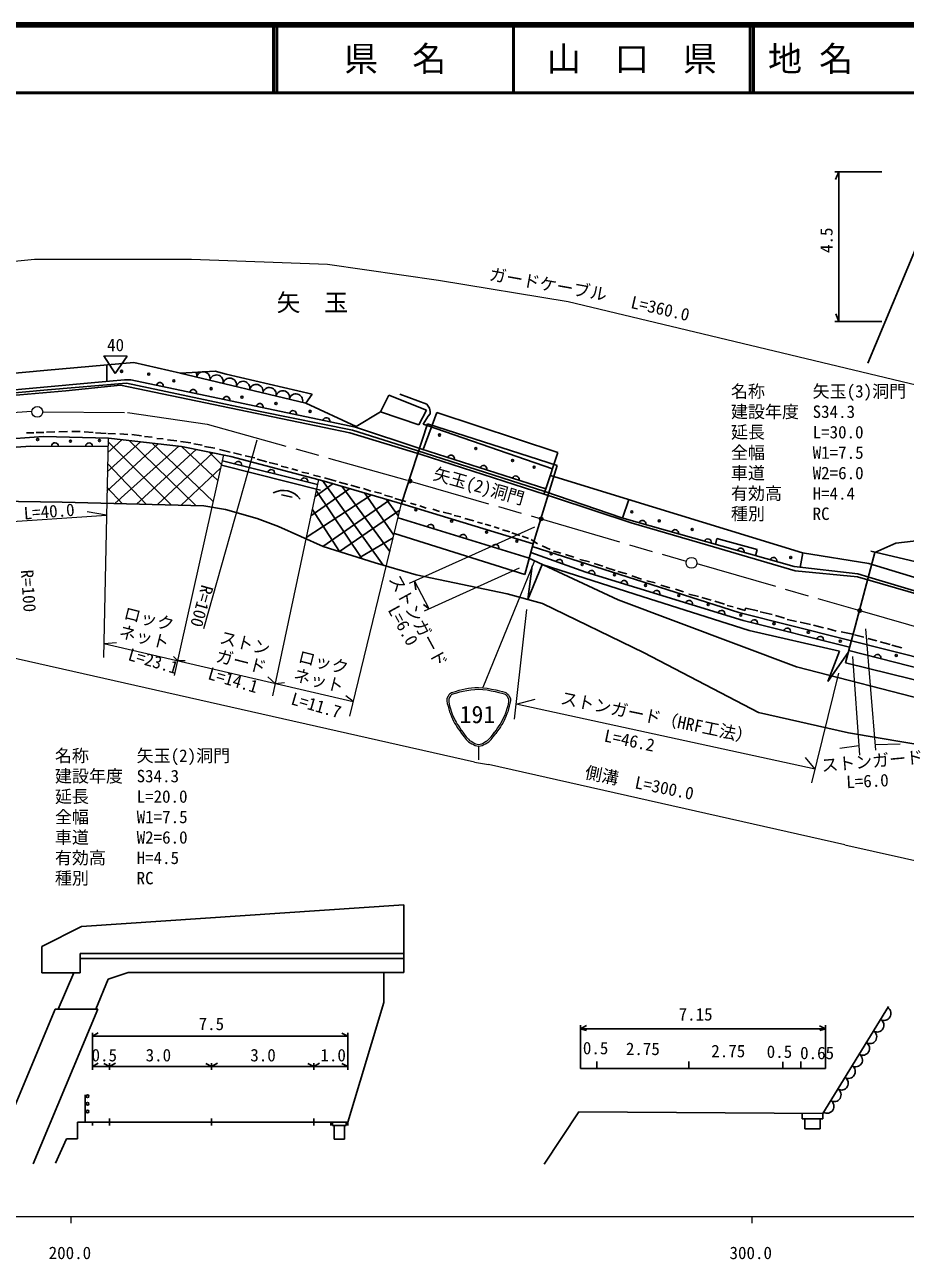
# Model space of a CAD drawing. Units: millimetres, scale not verified. Extents: x 40000 to 680000, y 20000 to 380000.
# Drawn here: x 261203 to 390549, y 198715 to 380000 of the extents above; entities that cross this region are included whole.
import ezdxf
from ezdxf.enums import TextEntityAlignment as Align

# ---------------------------------------------------------------- set-up
doc = ezdxf.new("R2010")
doc.units = ezdxf.units.MM
doc.header["$LTSCALE"] = 1000
doc.header["$PDMODE"] = 32
doc.header["$PDSIZE"] = 500
doc.linetypes.add('CHAIN', pattern=[18.5, 12, -1.5, 3.5, -1.5])
for name, color, linetype, lineweight in [('M-BGD', 7, 'Continuous', 25), ('M-BMK', 2, 'CHAIN', 13), ('M-BMK-HTXT', 7, 'Continuous', 13), ('M-BMK-SRVR', 3, 'Continuous', 13), ('M-STR-HTXT', 7, 'Continuous', 13), ('M-STR-STRC', 7, 'Continuous', 13), ('M-TTL', 2, 'Continuous', 140), ('M-TTL-BAND', 7, 'Continuous', 13), ('M-TTL-LINE', 7, 'Continuous', 50), ('M-TTL-TXT', 7, 'Continuous', 50)]:
    doc.layers.add(name, color=color, linetype=linetype, lineweight=lineweight)
doc.layers.add('M-OTRS', color=6, linetype='Continuous')
doc.styles.add('ＭＳ ゴシック', font='')
doc.styles.get('ＭＳ ゴシック').set_extended_font_data('MS Gothic')

msp = doc.modelspace()

# ---------------------------------------------------------------- linework, layer by layer
at = {"layer": 'M-BGD'}
for p, q in [((380215, 358382), (387077, 358382)), ((380297, 357272), (380773, 358382)), ((380773, 358382), (380773, 336415)), ((394551, 353007), (385052, 330301)), ((380365, 337534), (380773, 336415)), ((380215, 336415), (387077, 336415)), ((277248, 330421), (264567, 329264)), ((272829, 331387), (274472, 328772)), ((276277, 331352), (272829, 331387)), ((273268, 330058), (273268, 327611)), ((274472, 328772), (276277, 331352)), ((284097, 328825), (277248, 330421)), ((264567, 329264), (228887, 326071)), ((302493, 324451), (284032, 328839)), ((289187, 329126), (284097, 328825)), ((290807, 328709), (289187, 329126)), ((303418, 325724), (290807, 328709)), ((244020, 324984), (261305, 326511)), ((264550, 326373), (246872, 324800)), ((261305, 326511), (273638, 327645)), ((276166, 327368), (264550, 326373)), ((267260, 326259), (275266, 327046)), ((273638, 327645), (275859, 327876)), ((275266, 327046), (293893, 323182)), ((275859, 327876), (276788, 327850)), ((295811, 323227), (276166, 327368)), ((309784, 320908), (276788, 327850)), ((247106, 324454), (267260, 326259)), ((302493, 324451), (303418, 325724)), ((314675, 325608), (313449, 323132)), ((320206, 323399), (314675, 325608)), ((316318, 325747), (320252, 324266)), ((293893, 323182), (308957, 320081)), ((309371, 320450), (295811, 323227)), ((309874, 321015), (302493, 324451)), ((313449, 323132), (309874, 321015)), ((313449, 323132), (319072, 321247)), ((319072, 321247), (320206, 323399)), ((321722, 323065), (319741, 317609)), ((320252, 324266), (320668, 323711)), ((320761, 322878), (320483, 322531)), ((320668, 323711), (320784, 323202)), ((320784, 323202), (320761, 322878)), ((339498, 317186), (321722, 323065)), ((319410, 317715), (309784, 320908)), ((320373, 321385), (316556, 309675)), ((320483, 322531), (319743, 321328)), ((319743, 321328), (320296, 321150)), ((320296, 321150), (338708, 314788)), ((339394, 315277), (320373, 321385)), ((255766, 318962), (263957, 319517)), ((261487, 320069), (262528, 320093)), ((262910, 320139), (263998, 320127)), ((263957, 319517), (273537, 319286)), ((264391, 320185), (265617, 320197)), ((266207, 320197), (267503, 320255)), ((268140, 320266), (269331, 320266)), ((269944, 320231), (271263, 320139)), ((271622, 320069), (273172, 319965)), ((275478, 319067), (273396, 317179)), ((273427, 319954), (274561, 319942)), ((273537, 319286), (284227, 318082)), ((275174, 319907), (276331, 319815)), ((276944, 319803), (278344, 319607)), ((278818, 319537), (279929, 319433)), ((280635, 319260), (281537, 319167)), ((308957, 320081), (319439, 316911)), ((317585, 317858), (309371, 320450)), ((280784, 318470), (273279, 311485)), ((278196, 318761), (273339, 314363)), ((273429, 318783), (282694, 309476)), ((283835, 318127), (274430, 309697)), ((276563, 318945), (286318, 309380)), ((286371, 317645), (277646, 309611)), ((279940, 318565), (288888, 309965)), ((282185, 319028), (283527, 318889)), ((284082, 318774), (285610, 318589)), ((284227, 318082), (291493, 316601)), ((284245, 318080), (289585, 313065)), ((286026, 318450), (287276, 318241)), ((287600, 318079), (289150, 317825)), ((288308, 317251), (290114, 315419)), ((289798, 317617), (291371, 317223)), ((317585, 317858), (337606, 311463)), ((337736, 311838), (319410, 317715)), ((273363, 315549), (279062, 309573)), ((288859, 317138), (280698, 309529)), ((304222, 312462), (290238, 315973)), ((291493, 316601), (305191, 312992)), ((291857, 317154), (293037, 316853)), ((293569, 316714), (295027, 316390)), ((295328, 316228), (296763, 315789)), ((297110, 315719), (298382, 315418)), ((319439, 316911), (339154, 310548)), ((339498, 317186), (337736, 311838)), ((290002, 314921), (284198, 309436)), ((290088, 315306), (304631, 311658)), ((298868, 315164), (299886, 314933)), ((300419, 314771), (301321, 314539)), ((301923, 314308), (302918, 314100)), ((303612, 313868), (304653, 313614)), ((335874, 303782), (339394, 315277)), ((349751, 310334), (338413, 313805)), ((273292, 312090), (275562, 309666)), ((308977, 311887), (303244, 307895)), ((306502, 312609), (303838, 310668)), ((304945, 313057), (313863, 300632)), ((305191, 312992), (317085, 309521)), ((305255, 313452), (306944, 312966)), ((307384, 312850), (308679, 312480)), ((307808, 312228), (314837, 302632)), ((309119, 312364), (310415, 311994)), ((310947, 311878), (312058, 311508)), ((337736, 311838), (337477, 311089)), ((266702, 309903), (254577, 310042)), ((298902, 310979), (300486, 310620)), ((312151, 310961), (302557, 304685)), ((304037, 311600), (310721, 301595)), ((314795, 310189), (304995, 303400)), ((311092, 311270), (315421, 305025)), ((312590, 311392), (313608, 311161)), ((314071, 310906), (315228, 310606)), ((314299, 310334), (316105, 307827)), ((315575, 310444), (317171, 309981)), ((348889, 307580), (337606, 311463)), ((339154, 310548), (350284, 306869)), ((349952, 310272), (349019, 307544)), ((375436, 302466), (349751, 310334)), ((287527, 309347), (266702, 309903)), ((290720, 308792), (287527, 309347)), ((295348, 307496), (290720, 308792)), ((303448, 308845), (307446, 302628)), ((316337, 308777), (307457, 302624)), ((317085, 309521), (335874, 303782)), ((317889, 309726), (318699, 309518)), ((319254, 309356), (320180, 309032)), ((321151, 308847), (322123, 308523)), ((322655, 308407), (323882, 308130)), ((298495, 306293), (295348, 307496)), ((335139, 301726), (316044, 307580)), ((324298, 307945), (325270, 307713)), ((325872, 307482), (327191, 307158)), ((327723, 306950), (328463, 306764)), ((328857, 306649), (329667, 306394)), ((374221, 300420), (348889, 307580)), ((350284, 306869), (361529, 303583)), ((305067, 303377), (298495, 306293)), ((315327, 304640), (310316, 301723)), ((334670, 299293), (315534, 305285)), ((330153, 306279), (330916, 306001)), ((331402, 305839), (332466, 305515)), ((332767, 305399), (333947, 305006)), ((334294, 304890), (335220, 304566)), ((389165, 303866), (398281, 304931)), ((312703, 300971), (305067, 303377)), ((335874, 303782), (334670, 299293)), ((335590, 304427), (336539, 303756)), ((366106, 293708), (335765, 303379)), ((337210, 303456), (338367, 302946)), ((361529, 303583), (374395, 299811)), ((362661, 303688), (362855, 304543)), ((362855, 304543), (368802, 302946)), ((368802, 302946), (368531, 302028)), ((386064, 302478), (389165, 303866)), ((318719, 299212), (312703, 300971)), ((348375, 295525), (335139, 301726)), ((343627, 299609), (335528, 302478)), ((338876, 302715), (339964, 302414)), ((340658, 302229), (341861, 301836)), ((342763, 301489), (344175, 301118)), ((375480, 302453), (375117, 300321)), ((385201, 300893), (375436, 302466)), ((381760, 286280), (386064, 302478)), ((391941, 301170), (385508, 302697)), ((332093, 296436), (318719, 299212)), ((337216, 300753), (335127, 295606)), ((335127, 295606), (335751, 300527)), ((350800, 296369), (337216, 300753)), ((366720, 292528), (343627, 299609)), ((344846, 300864), (346119, 300471)), ((346581, 300285), (347947, 299846)), ((348317, 299707), (349659, 299383)), ((383552, 299389), (374221, 300420)), ((374395, 299811), (383535, 298932)), ((385172, 298880), (383552, 299389)), ((421298, 289879), (385201, 300893)), ((318445, 298337), (318644, 296998)), ((350399, 299082), (351788, 298596)), ((352598, 298342), (353801, 298041)), ((354657, 297717), (355976, 297300)), ((383535, 298932), (396562, 295137)), ((416762, 289375), (385172, 298880)), ((337276, 295001), (332093, 296436)), ((374568, 285714), (348375, 295525)), ((367599, 291047), (350800, 296369)), ((356809, 297115), (357966, 296745)), ((358753, 296398), (360187, 296028)), ((360650, 295912), (362015, 295519)), ((320592, 294233), (319772, 294850)), ((352178, 287782), (337276, 295001)), ((362594, 295357), (364005, 294894)), ((364375, 294732), (365278, 294501)), ((365833, 294316), (367036, 293968)), ((381656, 289774), (366106, 293708)), ((367036, 293968), (367059, 294339)), ((367059, 294339), (368887, 293922)), ((369235, 293783), (370970, 293390)), ((382371, 288580), (366720, 292528)), ((371479, 293251), (372821, 292835)), ((373215, 292661), (374568, 292383)), ((375089, 292256), (376639, 291944)), ((380881, 287993), (367599, 291047)), ((377067, 291805), (378537, 291458)), ((379115, 291331), (380388, 290937)), ((381105, 290845), (382852, 290509)), ((383107, 290428), (384449, 290081)), ((408775, 282925), (381656, 289774)), ((385039, 289850), (386369, 289526)), ((386832, 289364), (388336, 288970)), ((388591, 288878), (390048, 288484)), ((368977, 278989), (352178, 287782)), ((379169, 283550), (380881, 287993)), ((382163, 287795), (379169, 283550)), ((403168, 278309), (374568, 285714)), ((411054, 279107), (381760, 286280)), ((382213, 276027), (368977, 278989)), ((401927, 272649), (382213, 276027)), ((269551, 247601), (316895, 250751)), ((316895, 250751), (316895, 240845)), ((263709, 244656), (269551, 247601)), ((263709, 240794), (263709, 244656)), ((269348, 243639), (269348, 240794)), ((269348, 243639), (316895, 243639)), ((316895, 242877), (269348, 242877)), ((269348, 240794), (263709, 240794)), ((268433, 240794), (266140, 235460)), ((273462, 239829), (271642, 235460)), ((276409, 240845), (273462, 239829)), ((316895, 240845), (276409, 240845)), ((313949, 236426), (313949, 240845)), ((308666, 218868), (313949, 236426)), ((378419, 220108), (388091, 235842)), ((265690, 235460), (256191, 212754)), ((271939, 235460), (262439, 212754)), ((265690, 235460), (271939, 235460)), ((342848, 233074), (342848, 226734)), ((342848, 232574), (343700, 233050)), ((378821, 232574), (342848, 232574)), ((342848, 232574), (343713, 232288)), ((378821, 232574), (377961, 233015)), ((378821, 232574), (377994, 232328)), ((378821, 233074), (378821, 226734)), ((271166, 231976), (271166, 226526)), ((271166, 231476), (272018, 231951)), ((308666, 231476), (271166, 231476)), ((308666, 231476), (307806, 231916)), ((308666, 231976), (308666, 226526)), ((271166, 227026), (272018, 227502)), ((273666, 227026), (271166, 227026)), ((273666, 227026), (272806, 227467)), ((273666, 227526), (273666, 226526)), ((273666, 227026), (274518, 227502)), ((308666, 227026), (273666, 227026)), ((288666, 227026), (287806, 227467)), ((288666, 227526), (288666, 226526)), ((288666, 227026), (289518, 227502)), ((303666, 227026), (302806, 227467)), ((303666, 227526), (303666, 226526)), ((303666, 227026), (304518, 227502)), ((308666, 227026), (307806, 227467)), ((342848, 227734), (342848, 226734)), ((378821, 226734), (342848, 226734)), ((345220, 227775), (345220, 226734)), ((358745, 227752), (358745, 226734)), ((372570, 227689), (372570, 226734)), ((375179, 227776), (375179, 226734)), ((270099, 218868), (270099, 222868)), ((273666, 219368), (273666, 218368)), ((288666, 219368), (288666, 218368)), ((303666, 219368), (303666, 218368)), ((337509, 212703), (342599, 220385)), ((342599, 220385), (378419, 220108)), ((375419, 220131), (375419, 219358)), ((375419, 219358), (378419, 219358)), ((375794, 219358), (375794, 217858)), ((378044, 219358), (378044, 217858)), ((378419, 220108), (378419, 219358)), ((268981, 218868), (271166, 218868)), ((268981, 216411), (268981, 218868)), ((271166, 218868), (273666, 218868)), ((271166, 218868), (271166, 218368)), ((273666, 218868), (308666, 218868)), ((306166, 218868), (306166, 218368)), ((306416, 218868), (306416, 218368)), ((306416, 218368), (308416, 218368)), ((306666, 218368), (306666, 216368)), ((308166, 218368), (308166, 216368)), ((308416, 218868), (308416, 218368)), ((308666, 218868), (308666, 218368)), ((375794, 217858), (378044, 217858)), ((265730, 212855), (267356, 216411)), ((267356, 216411), (268981, 216411)), ((306666, 216368), (308166, 216368))]:
    msp.add_line(p, q, dxfattribs=at)
for points in [[(273415, 318085), (262060, 318132), (247945, 317113), (233142, 315596)], [(443060, 269367), (427645, 276678), (409064, 281259), (382249, 288119)]]:
    msp.add_lwpolyline(points, dxfattribs=at)
for centre, radius in [((275441, 329100), 150), ((279421, 328683), 150), ((283124, 327711), 150), ((288584, 326554), 150), ((293120, 325305), 150), ((298118, 324379), 150), ((303116, 323222), 150), ((263108, 319080), 150), ((272179, 318941), 150), ((322136, 319751), 150), ((267921, 318849), 150), ((327458, 317761), 150), ((332873, 316003), 150), ((336020, 315031), 150), ((318665, 308760), 150), ((350366, 308483), 150), ((323918, 307117), 150), ((354415, 307140), 150), ((329055, 305498), 150), ((359251, 305891), 150), ((333498, 304155), 150), ((338542, 302327), 150), ((373713, 301772), 150), ((343077, 300731), 150), ((347821, 299227), 150), ((352402, 297677), 150), ((357285, 296196), 150), ((361589, 294854), 150), ((366378, 293303), 150), ((371261, 292054), 150), ((376305, 290781), 150), ((381002, 289485), 150), ((389222, 287391), 150), ((270436, 222656), 200), ((270436, 221553), 200), ((270436, 220408), 200)]:
    msp.add_circle(centre, radius, dxfattribs=at)
for centre, radius, start, end in [((285479, 328495), 1000, 346.62996, 27.61553), ((287425, 328033), 1000, 346.62996, 166.62996), ((289371, 327570), 1000, 346.62996, 166.62996), ((281054, 326953), 500, 348.11944, 168.11944), ((285947, 325923), 500, 348.11944, 168.11944), ((291316, 327108), 1000, 346.62996, 166.62996), ((293262, 326645), 1000, 346.62996, 166.62996), ((295208, 326183), 1000, 346.62996, 166.62996), ((297154, 325720), 1000, 346.62996, 166.62996), ((290840, 324894), 500, 348.11944, 168.11944), ((299100, 325258), 1000, 346.62996, 166.62996), ((301045, 324795), 1000, 346.62996, 166.62996), ((295732, 323864), 500, 348.11944, 168.11944), ((300625, 322835), 500, 348.11944, 168.11944), ((305518, 321806), 500, 348.11944, 168.11944), ((265663, 318117), 500, 359.76614, 179.76614), ((270663, 318096), 500, 359.76614, 179.76614), ((292574, 315387), 500, 345.90221, 165.90221), ((323812, 316303), 500, 342.21859, 162.21859), ((297424, 314169), 500, 345.90221, 165.90221), ((328573, 314776), 500, 342.21859, 162.21859), ((333334, 313249), 500, 342.21859, 162.21859), ((302273, 312951), 500, 345.90221, 165.90221), ((299170, 308484), 3124, 36.71002, 117.7994), ((320811, 306118), 500, 342.95607, 162.95607), ((351932, 306720), 500, 344.21718, 164.21718), ((325592, 304653), 500, 342.95607, 162.95607), ((356744, 305360), 500, 344.21718, 164.21718), ((330372, 303187), 500, 342.95607, 162.95607), ((361555, 304000), 500, 344.21718, 164.21718), ((366367, 302640), 500, 344.21718, 164.21718), ((339717, 300994), 500, 340.49149, 160.49149), ((371178, 301280), 500, 344.21718, 164.21718), ((344441, 299359), 500, 342.95377, 162.95377), ((349222, 297893), 500, 342.95377, 162.95377), ((354002, 296427), 500, 342.95377, 162.95377), ((358782, 294962), 500, 342.95377, 162.95377), ((363563, 293496), 500, 342.95377, 162.95377), ((368366, 292113), 500, 345.84381, 165.84381), ((373214, 290890), 500, 345.84381, 165.84381), ((378062, 289667), 500, 345.84381, 165.84381), ((386478, 287037), 500, 345.65174, 165.65174), ((386397, 233087), 1000, 238.42071, 58.42071), ((387444, 234790), 1000, 238.42071, 58.42071), ((385349, 231383), 1000, 238.42071, 58.42071), ((384302, 229679), 1000, 238.42071, 58.42071), ((383255, 227975), 1000, 238.42071, 58.42071), ((382207, 226271), 1000, 238.42071, 58.42071), ((381160, 224567), 1000, 238.42071, 58.42071), ((380113, 222864), 1000, 238.42071, 58.42071), ((379065, 221160), 1000, 238.42071, 58.42071)]:
    msp.add_arc(centre, radius, start, end, dxfattribs=at)
at = {"layer": 'M-BMK'}
for p, q in [((254463, 322709), (262255, 323259)), ((263847, 323171), (276306, 323033)), ((276306, 323033), (288015, 321367)), ((288015, 321367), (317809, 312994)), ((317809, 312994), (337063, 307433)), ((337063, 307433), (358376, 301205)), ((359937, 300870), (383849, 293975)), ((383849, 293975), (412938, 285679))]:
    msp.add_line(p, q, dxfattribs=at)
at = {"layer": 'M-BMK-SRVR'}
for centre in [(263047, 323148), (359144, 300981)]:
    msp.add_circle(centre, 800, dxfattribs=at)
at = {"layer": 'M-OTRS'}
for p in [(317809, 312994), (337063, 307433), (383849, 293975)]:
    msp.add_point(p, dxfattribs=at)
at = {"layer": 'M-STR-HTXT'}
for p, q in [((262644, 345505), (236265, 343099)), ((285691, 345505), (262644, 345505)), ((305683, 344765), (285691, 345505)), ((321973, 342451), (305683, 344765)), ((341039, 339304), (321973, 342451)), ((402127, 324680), (341039, 339304)), ((273440, 319297), (272779, 287102)), ((287495, 291360), (295363, 319034)), ((290428, 316818), (283145, 284418)), ((304381, 313205), (297584, 281456)), ((273207, 307973), (270393, 308460)), ((308943, 278485), (316556, 309675)), ((234262, 305318), (273207, 307973)), ((317707, 298006), (336125, 306244)), ((319928, 293934), (333904, 300228)), ((320592, 294233), (318445, 298337)), ((333126, 278031), (334977, 294136)), ((327295, 271737), (238163, 291822)), ((386207, 273496), (384726, 291313)), ((272821, 289141), (274691, 289260)), ((272821, 289141), (309462, 280612)), ((283641, 286622), (283043, 287217)), ((283641, 286622), (284779, 286645)), ((382783, 287241), (383801, 272756)), ((376813, 268683), (380793, 284788)), ((297976, 283286), (296906, 284222)), ((297976, 283286), (299380, 283405)), ((309462, 280612), (308388, 281440)), ((333379, 280230), (336162, 280945)), ((377308, 270688), (333379, 280230)), ((380931, 273774), (383704, 274137)), ((386141, 274296), (389771, 274422)), ((377308, 270688), (375867, 272410)), ((327295, 271737), (329331, 271367)), ((381647, 259567), (329331, 271367)), ((381647, 259567), (450357, 244182))]:
    msp.add_line(p, q, dxfattribs=at)
at = {"layer": 'M-STR-STRC'}
for p, q in [((336062, 301293), (328498, 282659)), ((327883, 274065), (327883, 272065))]:
    msp.add_line(p, q, dxfattribs=at)
for points, knots in [([(323883, 281922), (323646, 281775), (323534, 281653), (323383, 281422), (323062, 280932), (323248, 280497), (323383, 279922)], [0, 0, 0, 0, 1, 1, 1, 2, 2, 2, 2]), ([(323976, 281687), (323922, 281639), (323743, 281482), (323633, 281318), (323345, 280892), (323565, 280180), (323620, 280001)], [0, 0, 0, 0, 1, 1, 1, 2, 2, 2, 2]), ([(323883, 281922), (325582, 282451), (326293, 282677), (327883, 282670), (329472, 282664), (331645, 281995), (331883, 281922)], [0, 0, 0, 0, 1, 1, 1, 2, 2, 2, 2]), ([(323980, 281683), (324718, 281913), (326332, 282416), (327883, 282416), (329433, 282416), (331547, 281764), (331785, 281690)], [0, 0, 0, 0, 1, 1, 1, 2, 2, 2, 2]), ([(331787, 281690), (331842, 281642), (332022, 281483), (332133, 281318), (332421, 280891), (332200, 280178), (332145, 279999)], [0, 0, 0, 0, 1, 1, 1, 2, 2, 2, 2]), ([(331883, 281922), (332120, 281775), (332232, 281653), (332383, 281422), (332704, 280932), (332517, 280497), (332383, 279922)], [0, 0, 0, 0, 1, 1, 1, 2, 2, 2, 2]), ([(323383, 279922), (323563, 279223), (323650, 278994), (323883, 278422), (324312, 277367), (324621, 277013), (325383, 275922)], [0, 0, 0, 0, 1, 1, 1, 2, 2, 2, 2]), ([(323620, 280001), (323797, 279314), (323883, 279089), (324111, 278527), (324536, 277482), (324842, 277131), (325597, 276051)], [0, 0, 0, 0, 1, 1, 1, 2, 2, 2, 2]), ([(332146, 280001), (331969, 279314), (331883, 279089), (331654, 278527), (331230, 277482), (330924, 277131), (330169, 276051)], [0, 0, 0, 0, 1, 1, 1, 2, 2, 2, 2]), ([(332383, 279922), (332203, 279223), (332115, 278994), (331883, 278422), (331454, 277367), (331145, 277013), (330383, 275922)], [0, 0, 0, 0, 1, 1, 1, 2, 2, 2, 2]), ([(325383, 275922), (325932, 275195), (326142, 274793), (326883, 274422), (327254, 274236), (327468, 274066), (327883, 274066), (328298, 274066), (328512, 274236), (328883, 274422), (329624, 274793), (329833, 275195), (330383, 275922)], [0, 0, 0, 0, 1, 1, 1, 2, 2, 2, 3, 3, 3, 4, 4, 4, 4]), ([(325560, 276099), (326095, 275392), (326295, 274992), (327020, 274639), (327342, 274482), (327525, 274331), (327883, 274331), (328241, 274331), (328424, 274482), (328746, 274639), (329471, 274992), (329671, 275392), (330206, 276099)], [0, 0, 0, 0, 1, 1, 1, 2, 2, 2, 3, 3, 3, 4, 4, 4, 4])]:
    msp.add_open_spline(points, degree=3, knots=knots, dxfattribs=at)
at = {"layer": 'M-TTL'}
msp.add_line((680000, 380000), (40000, 380000), dxfattribs=at)
at = {"layer": 'M-TTL-BAND'}
for p, q in [((40000, 205000), (579000, 205000)), ((268000, 205000), (268000, 204000)), ((368000, 205000), (368000, 204000))]:
    msp.add_line(p, q, dxfattribs=at)
at = {"layer": 'M-TTL-LINE'}
for p, q in [((297750, 380000), (297750, 370000)), ((298250, 380000), (298250, 370000)), ((333000, 380000), (333000, 370000)), ((367750, 380000), (367750, 370000)), ((368250, 380000), (368250, 370000)), ((40000, 370000), (680000, 370000))]:
    msp.add_line(p, q, dxfattribs=at)

# ---------------------------------------------------------------- texts
at = {"layer": 'M-BGD', "style": 'ＭＳ ゴシック'}
msp.add_text('4.5', height=1833, rotation=90, dxfattribs=at).set_placement((380424, 348344), align=Align.BOTTOM_CENTER)
for s, p in [('40', (274553, 331503)), ('7.5', (288620, 231815)), ('0.5', (345058, 228267)), ('2.75', (352000, 228152)), ('0.5', (272891, 227227)), ('3.0', (280840, 227227)), ('3.0', (296212, 227227)), ('1.0', (306512, 227227)), ('2.75', (364541, 227828)), ('0.5', (372061, 227735)), ('0.65', (377591, 227550))]:
    msp.add_text(s, height=1833, dxfattribs=at).set_placement(p, align=Align.BOTTOM_CENTER)
msp.add_text('矢玉(2)洞門', height=1833, rotation=344, dxfattribs=at).set_placement((320913, 312742), align=Align.BOTTOM_LEFT)
msp.add_text('7.15', height=1833, dxfattribs=at).set_placement((357251, 233219), align=Align.BOTTOM_LEFT)
at = {"layer": 'M-BMK-HTXT', "style": 'ＭＳ ゴシック'}
msp.add_text('矢\u3000玉', height=2566, dxfattribs=at).set_placement((303454, 337149), align=Align.BOTTOM_CENTER)
at = {"layer": 'M-STR-HTXT', "style": 'ＭＳ ゴシック'}
for s, rotation, p in [('ガードケーブル', 349.867, (329230, 341982)), ('L=360.0', 347.042, (349980, 337882)), ('L=40.0', 4.279, (261171, 306789)), ('R=100', 273.958, (260087, 299871)), ('R=100', 254.231, (286666, 298023)), ('ストンガード', 298.655, (314124, 298381)), ('ロック', 345.831, (275464, 292267)), ('L=6.0', 298.655, (313998, 293811)), ('ネット', 345.831, (274779, 289577)), ('ストン', 345.831, (289573, 288692)), ('L=23.1', 343.668, (276100, 286202)), ('ガード', 345.831, (289025, 285985)), ('ロック', 345.831, (301086, 285892)), ('L=14.1', 343.668, (287832, 283410)), ('ネット', 345.831, (300402, 283202)), ('L=11.7', 343.668, (300029, 279705)), ('ストンガード（HRF工法）', 348.285, (339689, 279773)), ('L=46.2', 348.178, (346089, 274234)), ('ストンガード', 5.004, (378336, 269764)), ('側溝\u3000L=300.0', 348.569, (343251, 268845)), ('L=6.0', 2.842, (381950, 267328))]:
    msp.add_text(s, height=1833, rotation=rotation, dxfattribs=at).set_placement(p, align=Align.BOTTOM_LEFT)
for s, p in [('名称', (364934, 324707)), ('矢玉(3)洞門', (376934, 324707)), ('建設年度', (364934, 321707)), ('S34.3', (376934, 321707)), ('延長', (364934, 318707)), ('L=30.0', (376934, 318707)), ('全幅', (364934, 315707)), ('車道', (364934, 312707)), ('有効高', (364934, 309707)), ('H=4.4', (376934, 309707)), ('種別', (364934, 306722)), ('RC', (376934, 306722)), ('名称', (265641, 271204)), ('矢玉(2)洞門', (277641, 271204)), ('建設年度', (265641, 268204)), ('S34.3', (277641, 268204)), ('延長', (265641, 265204)), ('L=20.0', (277641, 265204)), ('全幅', (265641, 262204)), ('車道', (265641, 259204)), ('有効高', (265641, 256204)), ('H=4.5', (277641, 256204)), ('種別', (265641, 253219)), ('RC', (277641, 253219))]:
    msp.add_text(s, height=1833, dxfattribs=at).set_placement(p, align=Align.BOTTOM_LEFT)
for s, p in [('W1=7.5', (380684, 315707)), ('W2=6.0', (380684, 312707)), ('W1=7.5', (281391, 262204)), ('W2=6.0', (281391, 259204))]:
    msp.add_text(s, height=1833, dxfattribs=at).set_placement(p, align=Align.BOTTOM_CENTER)
at = {"layer": 'M-STR-STRC', "style": 'ＭＳ ゴシック'}
msp.add_text('191', height=2566, dxfattribs=at).set_placement((325083, 276672), align=Align.BOTTOM_LEFT)
at = {"layer": 'M-TTL-BAND', "style": 'ＭＳ ゴシック'}
for s, p in [('200.0', (267844, 198195)), ('300.0', (367844, 198195))]:
    msp.add_text(s, height=1833, dxfattribs=at).set_placement(p, align=Align.BOTTOM_CENTER)
at = {"layer": 'M-TTL-TXT', "style": 'ＭＳ ゴシック'}
for s, p in [('県\u3000名', (315625, 375000)), ('山\u3000口\u3000県', (350375, 375000))]:
    msp.add_text(s, height=3666, dxfattribs=at).set_placement(p, align=Align.MIDDLE_CENTER)
msp.add_text('地 名', height=3666, dxfattribs=at).set_placement((370380, 375000), align=Align.MIDDLE_LEFT)

doc.saveas('drawing.dxf')
